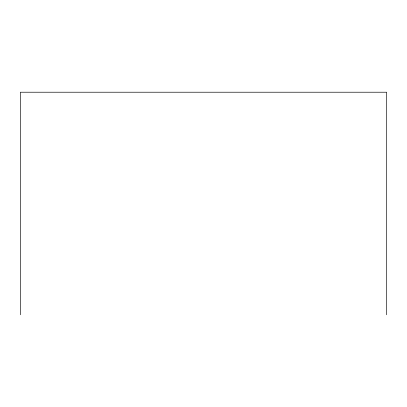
<?xml version="1.0" encoding="UTF-8"?>
<svg xmlns="http://www.w3.org/2000/svg" width="407" height="407" viewBox="0 0 407 407"><rect width="100%" height="100%" fill="white"/><g stroke="black" fill="none" stroke-linecap="round" stroke-linejoin="round"><path stroke-width="0.61" d="M386.65 314.779L386.65 92.221L20.35 92.221L20.35 314.779"/></g></svg>
